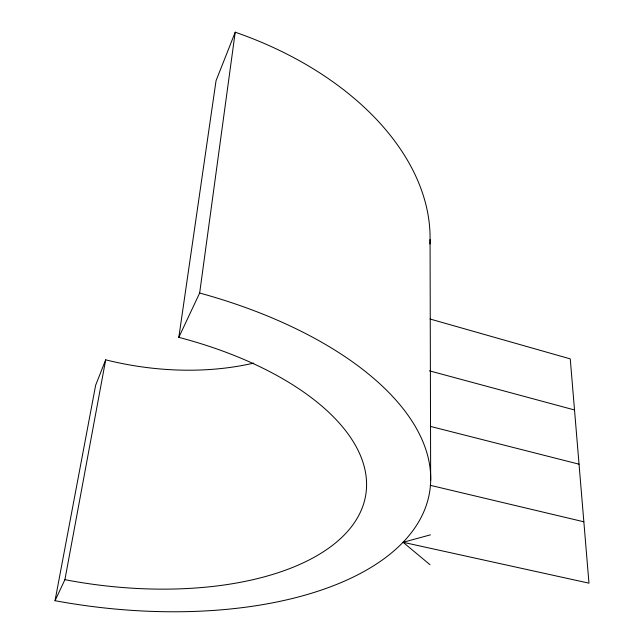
<?xml version="1.0" encoding="UTF-8"?>
<svg xmlns="http://www.w3.org/2000/svg" width="644" height="644" viewBox="0 0 644 644"><rect width="100%" height="100%" fill="white"/><g stroke="black" fill="none" stroke-linecap="round" stroke-linejoin="round"><path stroke-width="0.97" d="M199.656 293.028A332.916 165.339 8.7 0 1 422.593 514.451A332.916 165.339 8.7 0 1 55.03 600.699L64.907 579.681A263.782 129.951 8.6 0 0 360.318 512.318A263.782 129.951 8.6 0 0 178.815 337.367L199.656 293.028L235.221 32.2A288.254 188.901 12.4 0 1 429.926 243.987M178.815 337.367L216.038 80.733L235.221 32.2M64.907 579.681L105.688 359.827A228.918 149.142 12.2 0 0 253.728 363.103M55.03 600.699L95.658 385.201L105.688 359.827M430.039 564.732L403.088 542.288L430.425 534.85M403.088 542.288L588.97 583.166L570.254 358.877L430.039 319.005M430.264 485.31L583.85 521.801M430.884 426.521L579.037 464.187M429.419 370.831L574.512 409.97M430.063 239.552L430.659 480.279"/></g></svg>
